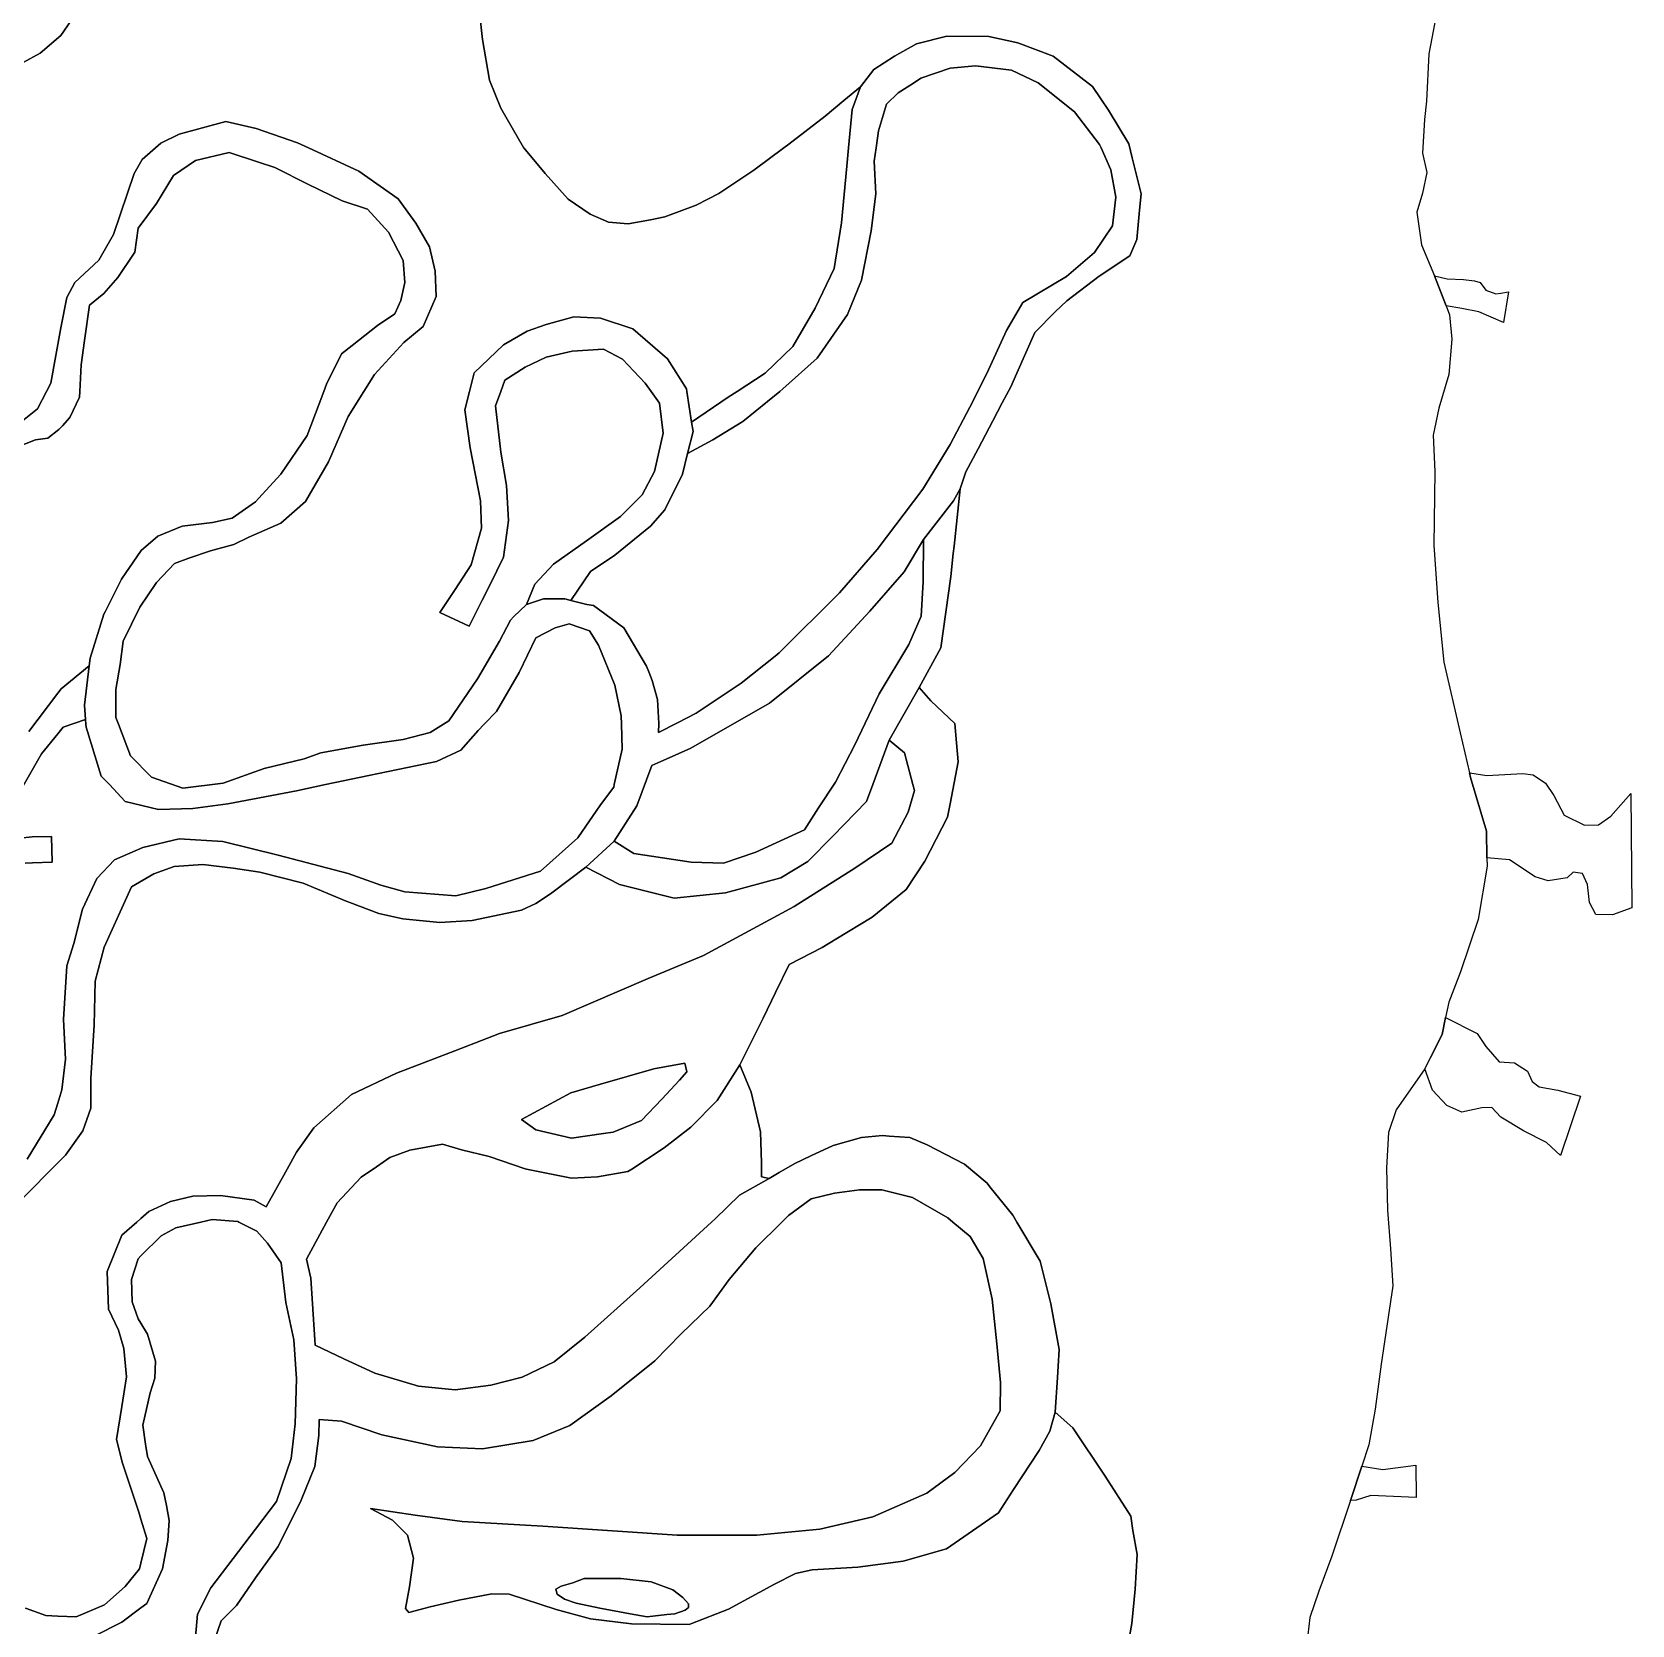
# Model space of a CAD drawing. Header units: inches. Extents: x 288635 to 1232953, y 676945 to 1655780.
# Drawn here: x 529630 to 549716, y 1168717 to 1188716 of the extents above; entities that cross this region are included whole.
import ezdxf

# ---------------------------------------------------------------- set-up
doc = ezdxf.new("R2010")
doc.units = ezdxf.units.IN
doc.header["$MEASUREMENT"] = 0

msp = doc.modelspace()

# ---------------------------------------------------------------- linework, layer by layer
at = {"color": 1}
for points in [[(535211.7598, 1189312.9293), (535283.9237, 1188623.3629), (535372.1241, 1188110.1972), (535516.4519, 1187757.3958), (535516.4519, 1187757.3958), (535797.9315, 1187266.7466), (535803.1368, 1187260.5403), (536073.0987, 1186938.6627), (536358.8493, 1186615.8703), (536637.8459, 1186428.4845), (536866.8503, 1186330.1198), (537115.5591, 1186308.9531), (537396.018, 1186356.5782), (537575.935, 1186393.6199), (537967.5192, 1186541.7869), (538115.6861, 1186615.8703), (538253.2697, 1186689.9538), (538692.4789, 1186980.9961), (539066.7075, 1187260.5403), (539131.6882, 1187309.0801), (539586.7724, 1187658.3308), (539819.6062, 1187854.1228), (540029.4461, 1188026.2836), (539924.5303, 1187744.2534), (539879.614, 1187260.5403), (539858.4901, 1187033.052), (539792.45, 1186321.8505), (539701.0098, 1185747.8094), (539462.2493, 1185249.9684), (539182.8488, 1184767.3674), (538832.3281, 1184432.0868), (538481.2793, 1184204.4838), (538370.0471, 1184132.3662), (537910.835, 1183815.5684), (537852.1308, 1184204.4838), (537847.1236, 1184237.6564), (537608.3631, 1184613.5772), (537171.4823, 1184989.4979), (536765.0814, 1185121.5782), (536429.8008, 1185141.8982), (536084.3601, 1185045.378), (535845.5996, 1184959.0179), (535550.959, 1184786.2975), (535180.1183, 1184435.7768), (535121.6596, 1184204.4838), (535063.278, 1183973.4959), (535129.3182, 1183495.9749), (535261.3984, 1182830.4936), (535271.5585, 1182485.0529), (535144.5582, 1182027.852), (534940.1797, 1181718.664), (534748.3174, 1181428.4108), (535119.1581, 1181255.6905), (535281.9864, 1181583.2625), (535380.0433, 1181780.5299), (535550.959, 1182124.3722), (535611.9191, 1182581.5731), (535586.5191, 1183023.534), (535515.3989, 1183440.0948), (535449.3588, 1184024.296), (535515.1416, 1184204.4838), (535566.199, 1184344.3366), (535820.1995, 1184506.897), (536084.3601, 1184633.8972), (536409.4807, 1184710.0974), (536805.7215, 1184735.4974), (537044.482, 1184608.4972), (537328.9626, 1184308.7766), (537401.9675, 1184204.4838), (537506.7629, 1184054.7761), (537552.483, 1183678.8553), (537445.8028, 1183196.2543), (537288.3225, 1182906.6938), (537019.0819, 1182632.3732), (536592.3611, 1182327.5726), (536175.8003, 1182032.932), (535942.1198, 1181784.0115), (535837.4504, 1181530.011), (535674.6048, 1181374.7417), (535636.9137, 1181330.3992), (535497.2134, 1181070.0486), (535224.1629, 1180593.7977), (534862.2122, 1180066.7466), (534797.4965, 1180026.5179), (534627.2617, 1179920.6963), (534290.711, 1179831.7962), (533789.06, 1179761.946), (533255.6589, 1179666.6958), (533046.1085, 1179590.4957), (532544.4575, 1179469.8454), (532030.1065, 1179285.6951), (531522.1055, 1179222.1949), (531128.4047, 1179361.8952), (530868.0542, 1179628.5958), (530716.2155, 1180026.5179), (530683.9038, 1180111.1967), (530683.9038, 1180460.4474), (530737.2964, 1180775.4637), (530772.804, 1181070.0486), (530982.3544, 1181495.4995), (531191.9048, 1181806.6501), (531420.5053, 1182041.6006), (531598.3056, 1182111.4507), (531871.3562, 1182200.3509), (532163.4568, 1182282.9011), (532353.9571, 1182371.8012), (532754.0079, 1182549.6016), (533065.1586, 1182822.6521), (533350.9091, 1183317.9531), (533598.5596, 1183889.4543), (533795.9275, 1184204.4838), (533928.7603, 1184416.5053), (534297.061, 1184816.5561), (534538.3615, 1185019.7565), (534703.4618, 1185394.4073), (534690.7618, 1185711.9079), (534620.9117, 1186016.7085), (534449.4613, 1186315.1591), (534227.2109, 1186619.9597), (533731.9099, 1186969.2104), (533102.4292, 1187260.5403), (532963.5584, 1187324.8111), (532442.8573, 1187502.6115), (532061.8566, 1187591.5117), (531477.6554, 1187432.7614), (531249.0549, 1187318.4611), (531182.084, 1187260.5403), (531014.1045, 1187115.2607), (530912.5043, 1186937.4604), (530652.1537, 1186175.4588), (530468.0034, 1185851.6082), (530169.5528, 1185572.2076), (530067.9526, 1185381.7073), (529991.7524, 1185000.7065), (529864.7522, 1184308.5551), (529811.6962, 1184204.4838), (529699.6518, 1183984.7045), (529490.1014, 1183819.6041)], [(543324.3744, 1168102.9503), (543435.4996, 1168737.9515), (543477.8331, 1169166.5774), (543504.2914, 1169600.4949), (543451.3747, 1169902.1205), (543424.9163, 1170082.0376), (543102.124, 1170584.7469), (542694.6648, 1171193.2898), (542472.4144, 1171389.0819), (542504.1644, 1171822.9994), (542512.7334, 1171966.5299), (542525.3312, 1172177.5418), (542419.4976, 1172749.0429), (542287.2057, 1173283.5023), (541994.6882, 1173774.0317), (541943.2467, 1173860.2951), (541654.5806, 1174219.9447), (541620.4543, 1174262.4626), (541334.7038, 1174500.5881), (540866.4844, 1174745.0029), (540650.7204, 1174835.4845), (540390.397, 1174854.626), (540305.2797, 1174860.8846), (540041.1191, 1174835.4845), (539685.5184, 1174738.9644), (539406.9969, 1174605.6296), (539207.9975, 1174510.3639), (539010.7978, 1174396.3578), (538882.8768, 1174322.4035), (538786.3566, 1174342.7236), (538786.3566, 1174440.8934), (538786.3566, 1174520.5239), (538776.1966, 1174906.6047), (538659.3564, 1175404.4457), (538517.1161, 1175749.8864), (538806.6374, 1176336.548), (538964.7232, 1176658.7996), (539136.8773, 1177009.7289), (539548.3582, 1177223.0893), (539719.1187, 1177326.3719), (540178.2794, 1177604.0901), (540605.0003, 1177949.5308), (540838.6807, 1178305.1315), (541123.1613, 1178858.8526), (541154.7597, 1179025.3164), (541255.3499, 1179555.2375), (541236.075, 1179791.3545), (541216.203, 1180034.7867), (540913.8751, 1180320.5367), (540765.0603, 1180486.9156), (541040.2275, 1180986.4499), (541162.9944, 1181879.685), (541195.3258, 1182170.668), (541205.3278, 1182260.6858), (541281.528, 1182980.3539), (541353.4948, 1183192.021), (541507.3433, 1183484.6801), (541690.5317, 1183833.1514), (541810.9758, 1184062.2669), (541916.5292, 1184263.0565), (541991.8226, 1184432.6782), (542217.9432, 1184942.0845), (542474.8308, 1185202.5902), (542619.9042, 1185339.2182), (543028.3401, 1185649.6295), (543411.7456, 1185907.2864), (543498.1057, 1186110.4868), (543534.7111, 1186479.6955), (543554.7905, 1186682.2195), (543442.6663, 1187136.6175), (543399.867, 1187310.0673), (543144.4947, 1187735.3281), (543046.0402, 1187878.0871), (542941.2943, 1188029.9687), (542448.5333, 1188410.9694), (542006.5724, 1188578.6098), (541640.8117, 1188659.8899), (541112.4906, 1188664.97), (540731.4899, 1188568.4498), (540457.1693, 1188410.9694), (540198.0888, 1188243.3291), (540029.4461, 1188026.2836), (539819.6062, 1187854.1228), (539586.7724, 1187658.3308), (539131.6882, 1187309.0801), (539066.7075, 1187260.5403), (538692.4789, 1186980.9961), (538253.2697, 1186689.9538), (538115.6861, 1186615.8703), (537967.5192, 1186541.7869), (537575.935, 1186393.6199), (537396.018, 1186356.5782), (537115.5591, 1186308.9531), (536866.8503, 1186330.1198), (536637.8459, 1186428.4845), (536358.8493, 1186615.8703), (536073.0987, 1186938.6627), (535803.1368, 1187260.5403), (535797.9315, 1187266.7466), (535516.4519, 1187757.3958), (535372.1241, 1188110.1972), (535283.9237, 1188623.3629), (535211.7598, 1189312.9293)], [(530214.0029, 1188994.8645), (529991.7524, 1188671.0138), (529731.4019, 1188448.7634), (529305.951, 1188213.8129)], [(529305.951, 1188213.8129), (529731.4019, 1188448.7634), (529991.7524, 1188671.0138), (530214.0029, 1188994.8645)], [(547257.1587, 1188922.8014), (547165.7186, 1188440.2004), (547135.2385, 1187845.8392), (547109.8385, 1187617.2388), (547084.4384, 1187195.5979), (547140.3185, 1186951.7574), (547084.4384, 1186692.6769), (547013.3183, 1186453.9164), (547074.2784, 1186042.4356), (547234.8389, 1185652.503), (547287.6388, 1185524.2746), (547381.9728, 1185276.2112), (547424.7991, 1185163.5938), (547454.5406, 1184857.4749), (547414.3586, 1184415.4724), (547292.7188, 1183995.1915), (547221.5987, 1183654.8308), (547241.9187, 1183197.6299), (547226.6787, 1182273.0681), (547277.4788, 1181551.7066), (547353.6789, 1180804.9451), (547556.8793, 1179915.9434), (547675.1159, 1179415.7118), (547688.9596, 1179357.1422), (547887.08, 1178681.5009), (547894.8088, 1178349.1602), (547897.24, 1178244.62), (547785.4798, 1177574.0587), (547561.9594, 1176918.7374), (547414.6391, 1176537.7366), (547376.0937, 1176345.0096), (547333.3589, 1176131.3358), (547186.704, 1175841.4365), (547114.9185, 1175699.5349), (546754.2377, 1175186.4539), (546657.7175, 1174901.9733), (546632.3175, 1174454.9324), (546647.5575, 1173926.6114), (546683.1176, 1173438.9304), (546713.5977, 1172976.6495), (546566.2774, 1171991.1275), (546490.0772, 1171427.2464), (546413.8771, 1170980.2055), (546324.9025, 1170713.2819), (546180.0368, 1170280.3806), (545946.5161, 1169583.2027), (545783.9558, 1169141.2418), (545672.1956, 1168811.0411), (545646.7955, 1168592.6007)], [(529490.1014, 1183819.6041), (529699.6518, 1183984.7045), (529811.6962, 1184204.4838), (529864.7522, 1184308.5551), (529991.7524, 1185000.7065), (530067.9526, 1185381.7073), (530169.5528, 1185572.2076), (530468.0034, 1185851.6082), (530652.1537, 1186175.4588), (530912.5043, 1186937.4604), (531014.1045, 1187115.2607), (531182.084, 1187260.5403), (531249.0549, 1187318.4611), (531477.6554, 1187432.7614), (532061.8566, 1187591.5117), (532442.8573, 1187502.6115), (532963.5584, 1187324.8111), (533102.4292, 1187260.5403), (533731.9099, 1186969.2104), (534227.2109, 1186619.9597), (534449.4613, 1186315.1591), (534620.9117, 1186016.7085), (534690.7618, 1185711.9079), (534703.4618, 1185394.4073), (534538.3615, 1185019.7565), (534297.061, 1184816.5561), (533928.7603, 1184416.5053), (533795.9275, 1184204.4838), (533598.5596, 1183889.4543), (533350.9091, 1183317.9531), (533065.1586, 1182822.6521), (532754.0079, 1182549.6016), (532353.9571, 1182371.8012), (532163.4568, 1182282.9011), (531871.3562, 1182200.3509), (531598.3056, 1182111.4507), (531420.5053, 1182041.6006), (531191.9048, 1181806.6501), (530982.3544, 1181495.4995), (530772.804, 1181070.0486), (530737.2964, 1180775.4637), (530683.9038, 1180460.4474), (530683.9038, 1180111.1967), (530716.2155, 1180026.5179), (530868.0542, 1179628.5958), (531128.4047, 1179361.8952), (531522.1055, 1179222.1949), (532030.1065, 1179285.6951), (532544.4575, 1179469.8454), (533046.1085, 1179590.4957), (533255.6589, 1179666.6958), (533789.06, 1179761.946), (534290.711, 1179831.7962), (534627.2617, 1179920.6963), (534797.4965, 1180026.5179), (534862.2122, 1180066.7466), (535224.1629, 1180593.7977), (535497.2134, 1181070.0486), (535636.9137, 1181330.3992), (535674.6048, 1181374.7417), (535837.4504, 1181530.011), (536049.1175, 1181598.8028), (536318.993, 1181598.8028), (536395.1145, 1181579.4805), (536596.4936, 1181528.3636), (536678.3158, 1181514.5495), (537059.3166, 1181235.149), (537345.0671, 1180752.548), (537372.4321, 1180683.6638), (537415.9875, 1180574.0244), (537481.9767, 1180336.2933), (537498.9101, 1180035.726), (537494.2532, 1179920.0076), (537734.5618, 1180042.9165), (537968.811, 1180162.7263), (538533.9621, 1180539.4937), (538957.3549, 1180881.2396), (539009.3664, 1180923.0345), (539766.2879, 1181674.876), (540238.7289, 1182218.4371), (540812.77, 1182975.3586), (541157.9991, 1183537.7933), (541401.8395, 1184005.1542), (541615.2, 1184426.7951), (541864.1205, 1184970.3562), (542067.3209, 1185320.8769), (542615.962, 1185645.9975), (542966.4827, 1185945.7181), (543195.0831, 1186280.9988), (543235.7232, 1186641.6795), (543174.7631, 1186987.1202), (543051.283, 1187260.5403), (543032.5228, 1187302.0808), (542717.5622, 1187713.5617), (542260.3613, 1188079.3224), (541925.0806, 1188236.8027), (541472.9597, 1188292.6828), (541157.9991, 1188262.2028), (540788.132, 1188135.4142), (540693.8259, 1188074.7888), (540503.6514, 1187952.5338), (540356.3311, 1187810.2935), (540254.7309, 1187475.0128), (540226.1346, 1187260.5403), (540203.9308, 1187094.0121), (540224.2509, 1186682.5313), (540163.2907, 1186220.2503), (540041.3705, 1185600.4891), (539868.6501, 1185168.6882), (539487.6494, 1184620.0471), (539055.8485, 1184233.9664), (539019.3638, 1184204.4838), (538552.9275, 1183827.5656), (538177.0068, 1183593.8851), (537860.6096, 1183425.391), (537928.4038, 1183699.1754), (537910.835, 1183815.5684), (538370.0471, 1184132.3662), (538481.2793, 1184204.4838), (538832.3281, 1184432.0868), (539182.8488, 1184767.3674), (539462.2493, 1185249.9684), (539701.0098, 1185747.8094), (539792.45, 1186321.8505), (539858.4901, 1187033.052), (539879.614, 1187260.5403), (539924.5303, 1187744.2534), (540029.4461, 1188026.2836), (540198.0888, 1188243.3291), (540457.1693, 1188410.9694), (540731.4899, 1188568.4498), (541112.4906, 1188664.97), (541640.8117, 1188659.8899), (542006.5724, 1188578.6098), (542448.5333, 1188410.9694), (542941.2943, 1188029.9687), (543046.0402, 1187878.0871), (543144.4947, 1187735.3281), (543399.867, 1187310.0673), (543442.6663, 1187136.6175), (543554.7905, 1186682.2195), (543534.7111, 1186479.6955), (543498.1057, 1186110.4868), (543411.7456, 1185907.2864), (543028.3401, 1185649.6295), (542619.9042, 1185339.2182), (542474.8308, 1185202.5902), (542217.9432, 1184942.0845), (541991.8226, 1184432.6782), (541916.5292, 1184263.0565), (541810.9758, 1184062.2669), (541690.5317, 1183833.1514), (541507.3433, 1183484.6801), (541353.4948, 1183192.021), (541281.528, 1182980.3539), (541198.8508, 1182828.0383), (540822.9301, 1182345.4373), (540579.0896, 1181939.0365), (540147.2887, 1181446.2755), (539629.1277, 1180882.3944), (538887.4462, 1180288.0332), (537901.9242, 1179724.1521), (537816.4734, 1179686.3336), (537525.8252, 1179557.6995), (537411.7092, 1179507.1944), (537224.4169, 1178999.9445), (536938.6663, 1178555.4436), (536583.0656, 1178231.593), (536157.6147, 1177907.7423), (535975.3978, 1177788.1624), (535954.4143, 1177774.392), (535776.614, 1177691.8419), (535156.8527, 1177562.3016), (534750.4519, 1177536.9016), (534283.091, 1177582.6217), (533983.3704, 1177648.6618), (533618.8688, 1177788.1624), (533571.8896, 1177806.1421), (533033.4085, 1178029.6626), (532489.8474, 1178166.8228), (532154.5667, 1178217.6229), (531773.566, 1178263.343), (531412.8853, 1178237.943), (531158.8848, 1178146.5028), (530879.4842, 1177983.9425), (530534.0435, 1177227.0209), (530422.2833, 1176800.3001), (530412.1233, 1176246.579), (530366.4032, 1175581.0977), (530366.4032, 1175205.1769), (530269.883, 1174920.6963), (530051.4425, 1174615.8957), (529954.6829, 1174518.2402), (529502.8014, 1174062.1746)], [(529568.8416, 1174565.0956), (529909.2023, 1175123.8967), (529954.6829, 1175269.9135), (530005.7224, 1175433.7774), (530051.4425, 1175819.8581), (530026.0425, 1176317.6991), (530066.6826, 1176993.3405), (530153.0427, 1177272.741), (530264.803, 1177704.5419), (530442.6033, 1178090.6227), (530666.1238, 1178324.3031), (531021.7245, 1178476.7034), (531478.9254, 1178588.4637), (532027.5665, 1178552.9036), (532718.4479, 1178380.1833), (533597.2896, 1178151.5828), (534008.7705, 1178004.2625), (534308.491, 1177922.9823), (534948.5723, 1177872.1822), (535325.7631, 1177964.8924), (536011.5645, 1178180.7929), (536481.4654, 1178599.8937), (536767.216, 1179012.6445), (536932.3163, 1179234.895), (536939.5714, 1179266.903), (537040.2665, 1179711.1459), (537030.7098, 1180026.5179), (537027.5665, 1180130.2468), (536945.0163, 1180517.5975), (536741.8159, 1181019.2485), (536627.5157, 1181197.0489), (536373.5152, 1181285.9491), (536195.7148, 1181235.149), (535954.4143, 1181108.1487), (535744.8639, 1180676.3478), (535459.1134, 1180187.3969), (535306.7017, 1180026.5179), (535230.5129, 1179946.0964), (535014.6125, 1179698.4459), (534709.8119, 1179558.7456), (533858.9102, 1179380.9453), (533315.3086, 1179266.903), (532950.8583, 1179190.4449), (532087.2566, 1179025.3445), (531649.1057, 1178968.1944), (531217.3049, 1178955.4944), (530798.204, 1179057.0946), (530600.9841, 1179266.903), (530499.7534, 1179374.5952), (530309.2531, 1179990.5465), (530306.7435, 1180026.5179), (530302.532, 1180086.8825), (530290.203, 1180263.597), (530348.935, 1180760.1487), (530360.0532, 1180854.1482), (530531.5035, 1181406.5993), (530551.9703, 1181446.9482), (530753.7539, 1181844.7502), (531001.4044, 1182206.7009), (531210.9549, 1182384.5013), (531515.7555, 1182511.5015), (531896.7562, 1182555.9516), (532144.4067, 1182613.1017), (532436.5073, 1182816.3021), (532473.9785, 1182857.5204), (532754.0079, 1183165.5528), (533084.2086, 1183648.1538), (533130.7183, 1183772.9955), (533291.4688, 1184204.4838), (533325.5091, 1184295.8551), (533516.0095, 1184676.8558), (533649.3597, 1184778.4561), (533966.8604, 1185032.4566), (534182.7608, 1185178.5069), (534258.961, 1185343.6072), (534309.7611, 1185572.2076), (534290.711, 1185845.2582), (534106.5606, 1186200.8589), (533839.8601, 1186492.9595), (533522.3595, 1186594.5597), (533090.5586, 1186804.1101), (532677.8078, 1187013.6605), (532473.9785, 1187081.6036), (532106.3066, 1187204.1609), (531680.8558, 1187102.5607), (531407.8052, 1186912.0603), (531191.9048, 1186562.8096), (530963.3044, 1186251.659), (530918.8543, 1185953.2084), (530709.3039, 1185635.7078), (530531.5035, 1185432.5074), (530353.7031, 1185286.4571), (530290.203, 1184841.9562), (530245.7529, 1184537.1556), (530230.1589, 1184204.4838), (530226.7029, 1184130.7548), (530106.0526, 1183876.7542), (530010.9405, 1183772.9955), (529966.3524, 1183724.3539), (529826.6521, 1183616.4037), (529674.2518, 1183597.3537), (529439.3013, 1183502.1035)], [(529439.3013, 1183502.1035), (529674.2518, 1183597.3537), (529826.6521, 1183616.4037), (529966.3524, 1183724.3539), (530010.9405, 1183772.9955), (530106.0526, 1183876.7542), (530226.7029, 1184130.7548), (530230.1589, 1184204.4838), (530245.7529, 1184537.1556), (530290.203, 1184841.9562), (530353.7031, 1185286.4571), (530531.5035, 1185432.5074), (530709.3039, 1185635.7078), (530918.8543, 1185953.2084), (530963.3044, 1186251.659), (531191.9048, 1186562.8096), (531407.8052, 1186912.0603), (531680.8558, 1187102.5607), (532106.3066, 1187204.1609), (532473.9785, 1187081.6036), (532677.8078, 1187013.6605), (533090.5586, 1186804.1101), (533522.3595, 1186594.5597), (533839.8601, 1186492.9595), (534106.5606, 1186200.8589), (534290.711, 1185845.2582), (534309.7611, 1185572.2076), (534258.961, 1185343.6072), (534182.7608, 1185178.5069), (533966.8604, 1185032.4566), (533649.3597, 1184778.4561), (533516.0095, 1184676.8558), (533325.5091, 1184295.8551), (533291.4688, 1184204.4838), (533130.7183, 1183772.9955), (533084.2086, 1183648.1538), (532754.0079, 1183165.5528), (532473.9785, 1182857.5204), (532436.5073, 1182816.3021), (532144.4067, 1182613.1017), (531896.7562, 1182555.9516), (531515.7555, 1182511.5015), (531210.9549, 1182384.5013), (531001.4044, 1182206.7009), (530753.7539, 1181844.7502), (530551.9703, 1181446.9482), (530531.5035, 1181406.5993), (530360.0532, 1180854.1482), (530348.935, 1180760.1487), (529996.2647, 1180471.4433), (529954.6829, 1180416.3474), (529589.8639, 1179932.9622)], [(529513.6637, 1179242.0808), (529747.3442, 1179653.5616), (529954.6829, 1179906.9755), (530021.6648, 1179988.8423), (530302.532, 1180086.8825), (530306.7435, 1180026.5179), (530309.2531, 1179990.5465), (530499.7534, 1179374.5952), (530600.9841, 1179266.903), (530798.204, 1179057.0946), (531217.3049, 1178955.4944), (531649.1057, 1178968.1944), (532087.2566, 1179025.3445), (532950.8583, 1179190.4449), (533315.3086, 1179266.903), (533858.9102, 1179380.9453), (534709.8119, 1179558.7456), (535014.6125, 1179698.4459), (535230.5129, 1179946.0964), (535306.7017, 1180026.5179), (535459.1134, 1180187.3969), (535744.8639, 1180676.3478), (535954.4143, 1181108.1487), (536195.7148, 1181235.149), (536373.5152, 1181285.9491), (536627.5157, 1181197.0489), (536741.8159, 1181019.2485), (536945.0163, 1180517.5975), (537027.5665, 1180130.2468), (537030.7098, 1180026.5179), (537040.2665, 1179711.1459), (536939.5714, 1179266.903), (536932.3163, 1179234.895), (536767.216, 1179012.6445), (536481.4654, 1178599.8937), (536011.5645, 1178180.7929), (535325.7631, 1177964.8924), (534948.5723, 1177872.1822), (534308.491, 1177922.9823), (534008.7705, 1178004.2625), (533597.2896, 1178151.5828), (532718.4479, 1178380.1833), (532027.5665, 1178552.9036), (531478.9254, 1178588.4637), (531021.7245, 1178476.7034), (530666.1238, 1178324.3031), (530442.6033, 1178090.6227), (530264.803, 1177704.5419), (530153.0427, 1177272.741), (530066.6826, 1176993.3405), (530026.0425, 1176317.6991), (530051.4425, 1175819.8581), (530005.7224, 1175433.7774), (529954.6829, 1175269.9135), (529909.2023, 1175123.8967), (529568.8416, 1174565.0956)], [(529589.8639, 1179932.9622), (529954.6829, 1180416.3474), (529996.2647, 1180471.4433), (530348.935, 1180760.1487), (530290.203, 1180263.597), (530302.532, 1180086.8825), (530021.6648, 1179988.8423), (529954.6829, 1179906.9755), (529747.3442, 1179653.5616), (529513.6637, 1179242.0808)], [(529547.8865, 1168929.671), (529801.887, 1168836.5375), (529954.6829, 1168829.7466), (530182.8878, 1168819.6041), (530538.4885, 1168972.0044), (530800.9557, 1169200.6049), (530978.7561, 1169420.7387), (530996.6299, 1169493.8588), (531071.8896, 1169801.7394), (530996.6299, 1170046.3335), (530970.2894, 1170131.9401), (530767.089, 1170750.008), (530690.8888, 1171046.3419), (530758.6223, 1171461.2094), (530817.8891, 1171833.7435), (530784.0223, 1172189.3442), (530716.2889, 1172417.9447), (530589.2886, 1172680.4119), (530572.3552, 1173154.5461), (530758.6223, 1173611.7471), (530944.7128, 1173774.5763), (530996.6299, 1173820.0038), (531097.2896, 1173908.081), (531368.2235, 1174035.0812), (531647.6241, 1174102.8147), (531994.7581, 1174111.2814), (532418.0923, 1174052.0146), (532567.8589, 1173965.7853), (532831.8079, 1174440.8934), (532949.425, 1174652.6042), (533167.8654, 1174957.4048), (533640.3063, 1175379.0456), (534204.1875, 1175643.2062), (534492.0005, 1175753.8167), (534936.3627, 1175924.5912), (535198.7924, 1176025.4465), (535499.5901, 1176141.0472), (536286.9916, 1176369.6476), (537363.9538, 1176831.9285), (538059.9152, 1177121.4891), (539197.8375, 1177736.1704), (539959.839, 1178218.7713), (540422.1199, 1178533.7319), (540630.4003, 1178919.8127), (540706.6005, 1179194.1333), (540687.8212, 1179266.903), (540584.6802, 1179666.5742), (540390.7932, 1179826.1712), (540765.0603, 1180486.9156), (540913.8751, 1180320.5367), (541216.203, 1180034.7867), (541236.075, 1179791.3545), (541255.3499, 1179555.2375), (541154.7597, 1179025.3164), (541123.1613, 1178858.8526), (540838.6807, 1178305.1315), (540605.0003, 1177949.5308), (540178.2794, 1177604.0901), (539719.1187, 1177326.3719), (539548.3582, 1177223.0893), (539136.8773, 1177009.7289), (538964.7232, 1176658.7996), (538806.6374, 1176336.548), (538517.1161, 1175749.8864), (538232.6355, 1175302.8455), (537902.4349, 1174967.5648), (537567.1542, 1174708.4843), (537158.9647, 1174440.8934), (537109.9533, 1174408.7637), (536728.9525, 1174342.7236), (536403.8319, 1174327.4835), (535836.7827, 1174440.8934), (535819.6307, 1174444.3238), (535369.0095, 1174599.643), (535022.0691, 1174683.0842), (534783.3086, 1174754.2044), (534371.8278, 1174678.0042), (534122.9073, 1174586.5641), (533911.8334, 1174440.8934), (533805.5884, 1174367.5694), (533762.2266, 1174337.6436), (533462.506, 1174017.6029), (533328.9044, 1173774.5763), (533073.7709, 1173310.4782), (533129.2937, 1173069.8793), (533180.0938, 1172299.4111), (533185.1557, 1172228.5451), (533546.3291, 1172059.0268), (533933.3054, 1171877.3978), (534481.9465, 1171714.8375), (534944.2274, 1171669.1174), (535391.2683, 1171730.0775), (535782.4291, 1171826.5977), (536183.7499, 1172019.6381), (536569.8306, 1172329.5187), (537260.712, 1172949.28), (538158.4028, 1173774.5763), (538205.5939, 1173817.9617), (538510.3945, 1174112.6023), (538882.8768, 1174322.4035), (539010.7978, 1174396.3578), (539207.9975, 1174510.3639), (539406.9969, 1174605.6296), (539685.5184, 1174738.9644), (540041.1191, 1174835.4845), (540305.2797, 1174860.8846), (540390.397, 1174854.626), (540650.7204, 1174835.4845), (540866.4844, 1174745.0029), (541334.7038, 1174500.5881), (541620.4543, 1174262.4626), (541654.5806, 1174219.9447), (541943.2467, 1173860.2951), (541994.6882, 1173774.0317), (542287.2057, 1173283.5023), (542419.4976, 1172749.0429), (542525.3312, 1172177.5418), (542512.7334, 1171966.5299), (542504.1644, 1171822.9994), (542472.4144, 1171389.0819), (542406.7623, 1171150.9564), (542274.682, 1170907.1159), (541949.5614, 1170419.4349), (541761.601, 1170124.7943), (541111.3597, 1169672.6734), (540567.7986, 1169520.2731), (539998.8375, 1169444.073), (539424.7963, 1169408.5129), (539216.5159, 1169362.7928), (538952.3554, 1169230.7125), (538373.2342, 1168915.7519), (537900.717, 1168730.642), (537880.4733, 1168722.7115), (537154.0318, 1168732.8715), (536640.9508, 1168793.8317), (536209.1499, 1168910.6719), (535619.8687, 1169103.7123), (535401.4283, 1169108.7923), (534989.9475, 1169027.5121), (534629.2667, 1168946.232), (534360.0262, 1168875.1118), (534319.3861, 1168925.9119), (534370.1862, 1169195.1525), (534420.9863, 1169555.8332), (534344.7862, 1169845.3938), (534156.8258, 1170033.3541), (533877.4252, 1170180.6744), (534441.3064, 1170094.3143), (535030.5876, 1170018.1141), (536041.5096, 1169957.154), (537728.0729, 1169845.3938), (537900.717, 1169845.3938), (538728.8349, 1169845.3938), (539521.3165, 1169921.5939), (540186.7979, 1170073.9942), (540862.4392, 1170373.7148), (541212.9599, 1170632.7953), (541538.0806, 1170968.076), (541781.9211, 1171404.9569), (541787.0011, 1171760.5576), (541741.281, 1172248.2386), (541685.4009, 1172807.0397), (541568.5606, 1173320.1207), (541406.0003, 1173594.4413), (541190.6214, 1173774.5763), (541126.5997, 1173828.1217), (540684.6389, 1174082.1222), (540298.5581, 1174178.6424), (540019.1575, 1174178.6424), (539704.1969, 1174138.0023), (539409.5563, 1174066.8822), (539125.0757, 1173858.6018), (539041.0502, 1173774.5763), (538718.6749, 1173452.201), (538383.3943, 1173055.9602), (538139.5538, 1172720.6795), (537900.717, 1172491.7943), (537773.793, 1172370.1588), (537448.6724, 1172034.8781), (536900.0313, 1171592.9173), (536381.8703, 1171222.0765), (535919.5893, 1171034.1161), (535284.5881, 1170927.4359), (534720.7069, 1170952.836), (534019.6655, 1171105.2363), (533516.7445, 1171277.9566), (533235.4792, 1171298.8963), (533230.8939, 1171097.142), (533180.0938, 1170707.6746), (533010.7601, 1170284.3404), (532858.3598, 1169979.5398), (532714.4262, 1169700.1392), (532435.0256, 1169310.6718), (532197.9585, 1168963.5378), (532003.2248, 1168768.804), (531927.0246, 1168540.2036)], [(529502.8014, 1174062.1746), (529954.6829, 1174518.2402), (530051.4425, 1174615.8957), (530269.883, 1174920.6963), (530366.4032, 1175205.1769), (530366.4032, 1175581.0977), (530412.1233, 1176246.579), (530422.2833, 1176800.3001), (530534.0435, 1177227.0209), (530879.4842, 1177983.9425), (531158.8848, 1178146.5028), (531412.8853, 1178237.943), (531773.566, 1178263.343), (532154.5667, 1178217.6229), (532489.8474, 1178166.8228), (533033.4085, 1178029.6626), (533571.8896, 1177806.1421), (533618.8688, 1177788.1624), (533983.3704, 1177648.6618), (534283.091, 1177582.6217), (534750.4519, 1177536.9016), (535156.8527, 1177562.3016), (535776.614, 1177691.8419), (535954.4143, 1177774.392), (535975.3978, 1177788.1624), (536157.6147, 1177907.7423), (536583.0656, 1178231.593), (537006.0247, 1178012.3959), (537691.8261, 1177843.0622), (538335.2941, 1177910.7957), (539029.5621, 1178097.0627), (539368.2295, 1178300.2631), (539681.4968, 1178621.9971), (540104.8309, 1179053.798), (540183.7306, 1179266.903), (540390.7932, 1179826.1712), (540584.6802, 1179666.5742), (540687.8212, 1179266.903), (540706.6005, 1179194.1333), (540630.4003, 1178919.8127), (540422.1199, 1178533.7319), (539959.839, 1178218.7713), (539959.839, 1178218.7713), (539197.8375, 1177736.1704), (538059.9152, 1177121.4891), (537363.9538, 1176831.9285), (536286.9916, 1176369.6476), (535499.5901, 1176141.0472), (535198.7924, 1176025.4465), (534936.3627, 1175924.5912), (534492.0005, 1175753.8167), (534204.1875, 1175643.2062), (533640.3063, 1175379.0456), (533167.8654, 1174957.4048), (532949.425, 1174652.6042), (532831.8079, 1174440.8934), (532567.8589, 1173965.7853), (532418.0923, 1174052.0146), (531994.7581, 1174111.2814), (531647.6241, 1174102.8147), (531368.2235, 1174035.0812), (531097.2896, 1173908.081), (530996.6299, 1173820.0038), (530944.7128, 1173774.5763), (530758.6223, 1173611.7471), (530572.3552, 1173154.5461), (530589.2886, 1172680.4119), (530716.2889, 1172417.9447), (530784.0223, 1172189.3442), (530817.8891, 1171833.7435), (530758.6223, 1171461.2094), (530690.8888, 1171046.3419), (530767.089, 1170750.008), (530970.2894, 1170131.9401), (530996.6299, 1170046.3335), (531071.8896, 1169801.7394), (530996.6299, 1169493.8588), (530978.7561, 1169420.7387), (530800.9557, 1169200.6049), (530538.4885, 1168972.0044), (530182.8878, 1168819.6041), (529954.6829, 1168829.7466), (529801.887, 1168836.5375), (529547.8865, 1168929.671)], [(529477.1577, 1178595.4308), (529630.504, 1178612.1595), (529874.3445, 1178617.2395), (529884.5045, 1178292.1189), (529634.8965, 1178284.6679), (529544.1438, 1178281.9589)], [(529544.1438, 1178281.9589), (529634.8965, 1178284.6679), (529884.5045, 1178292.1189), (529874.3445, 1178617.2395), (529630.504, 1178612.1595), (529477.1577, 1178595.4308)], [(531927.0246, 1168540.2036), (532003.2248, 1168768.804), (532197.9585, 1168963.5378), (532435.0256, 1169310.6718), (532714.4262, 1169700.1392), (532858.3598, 1169979.5398), (533010.7601, 1170284.3404), (533180.0938, 1170707.6746), (533230.8939, 1171097.142), (533235.4792, 1171298.8963), (533516.7445, 1171277.9566), (534019.6655, 1171105.2363), (534720.7069, 1170952.836), (535284.5881, 1170927.4359), (535919.5893, 1171034.1161), (536381.8703, 1171222.0765), (536900.0313, 1171592.9173), (537448.6724, 1172034.8781), (537773.793, 1172370.1588), (537900.717, 1172491.7943), (538139.5538, 1172720.6795), (538383.3943, 1173055.9602), (538718.6749, 1173452.201), (539041.0502, 1173774.5763), (539125.0757, 1173858.6018), (539409.5563, 1174066.8822), (539704.1969, 1174138.0023), (540019.1575, 1174178.6424), (540298.5581, 1174178.6424), (540684.6389, 1174082.1222), (541126.5997, 1173828.1217), (541190.6214, 1173774.5763), (541406.0003, 1173594.4413), (541568.5606, 1173320.1207), (541685.4009, 1172807.0397), (541741.281, 1172248.2386), (541787.0011, 1171760.5576), (541781.9211, 1171404.9569), (541538.0806, 1170968.076), (541538.0806, 1170968.076), (541212.9599, 1170632.7953), (540862.4392, 1170373.7148), (540186.7979, 1170073.9942), (539521.3165, 1169921.5939), (538728.8349, 1169845.3938), (537900.717, 1169845.3938), (537728.0729, 1169845.3938), (536041.5096, 1169957.154), (535030.5876, 1170018.1141), (534441.3064, 1170094.3143), (533877.4252, 1170180.6744), (534156.8258, 1170033.3541), (534344.7862, 1169845.3938), (534420.9863, 1169555.8332), (534370.1862, 1169195.1525), (534319.3861, 1168925.9119), (534360.0262, 1168875.1118), (534629.2667, 1168946.232), (534989.9475, 1169027.5121), (535401.4283, 1169108.7923), (535619.8687, 1169103.7123), (536209.1499, 1168910.6719), (536640.9508, 1168793.8317), (537154.0318, 1168732.8715), (537880.4733, 1168722.7115), (537900.717, 1168730.642), (538373.2342, 1168915.7519), (538952.3554, 1169230.7125), (539216.5159, 1169362.7928), (539424.7963, 1169408.5129), (539998.8375, 1169444.073), (540567.7986, 1169520.2731), (541111.3597, 1169672.6734), (541761.601, 1170124.7943), (541949.5614, 1170419.4349), (542274.682, 1170907.1159), (542406.7623, 1171150.9564), (542472.4144, 1171389.0819), (542694.6648, 1171193.2898), (543102.124, 1170584.7469), (543424.9163, 1170082.0376), (543451.3747, 1169902.1205), (543504.2914, 1169600.4949), (543477.8331, 1169166.5774), (543435.4996, 1168737.9515), (543324.3744, 1168102.9503)], [(531656.0907, 1168277.7364), (531706.8908, 1168853.4709), (531876.2245, 1169183.6715), (532435.0256, 1169920.273), (532697.4928, 1170267.407), (532883.7599, 1170809.2748), (532934.56, 1171241.0756), (532951.4933, 1171808.3434), (532917.6266, 1172299.4111), (532816.0264, 1172765.0787), (532756.7596, 1173264.613), (532587.4259, 1173510.1468), (532451.959, 1173662.5472), (532227.9007, 1173774.5763), (532214.8919, 1173781.0807), (531893.1579, 1173806.4808), (531749.5877, 1173774.5763), (531435.957, 1173704.8806), (531249.6899, 1173603.2804), (530996.6299, 1173350.2203), (530961.8227, 1173315.4131), (530877.1559, 1173052.9459), (530885.6225, 1172773.5454), (530961.8227, 1172561.8783), (530996.6299, 1172504.6951), (531080.3563, 1172367.1446), (531181.9565, 1172028.4772), (531173.4898, 1171816.8101), (531114.223, 1171630.5431), (531021.0895, 1171224.1423), (531054.9562, 1170987.0751), (531080.3563, 1170834.6748), (531283.5567, 1170377.4739), (531317.4234, 1170216.6069), (531351.2901, 1170030.3399), (531334.3568, 1169776.3394), (531266.6233, 1169420.7387), (531071.8896, 1168988.9378), (530996.6299, 1168931.9845), (530758.6223, 1168751.8707), (530419.9549, 1168582.537)], [(530419.9549, 1168582.537), (530758.6223, 1168751.8707), (530996.6299, 1168931.9845), (531071.8896, 1168988.9378), (531266.6233, 1169420.7387), (531334.3568, 1169776.3394), (531351.2901, 1170030.3399), (531317.4234, 1170216.6069), (531283.5567, 1170377.4739), (531080.3563, 1170834.6748), (531054.9562, 1170987.0751), (531021.0895, 1171224.1423), (531114.223, 1171630.5431), (531173.4898, 1171816.8101), (531181.9565, 1172028.4772), (531080.3563, 1172367.1446), (530996.6299, 1172504.6951), (530961.8227, 1172561.8783), (530885.6225, 1172773.5454), (530877.1559, 1173052.9459), (530961.8227, 1173315.4131), (530996.6299, 1173350.2203), (531249.6899, 1173603.2804), (531435.957, 1173704.8806), (531749.5877, 1173774.5763), (531893.1579, 1173806.4808), (532214.8919, 1173781.0807), (532227.9007, 1173774.5763), (532451.959, 1173662.5472), (532587.4259, 1173510.1468), (532756.7596, 1173264.613), (532816.0264, 1172765.0787), (532917.6266, 1172299.4111), (532951.4933, 1171808.3434), (532934.56, 1171241.0756), (532883.7599, 1170809.2748), (532697.4928, 1170267.407), (532435.0256, 1169920.273), (531876.2245, 1169183.6715), (531706.8908, 1168853.4709), (531706.8908, 1168853.4709), (531656.0907, 1168277.7364)]]:
    msp.add_lwpolyline(points, dxfattribs=at)
for points in [[(537734.5618, 1180042.9165), (537494.2532, 1179920.0076), (537498.9101, 1180035.726), (537481.9767, 1180336.2933), (537415.9875, 1180574.0244), (537372.4321, 1180683.6638), (537345.0671, 1180752.548), (537059.3166, 1181235.149), (536678.3158, 1181514.5495), (536596.4936, 1181528.3636), (536395.1145, 1181579.4805), (536643.1612, 1181941.4918), (536947.9618, 1182149.7723), (537395.0027, 1182510.453), (537572.8031, 1182718.7334), (537796.3235, 1183165.7743), (537860.6096, 1183425.391), (538177.0068, 1183593.8851), (538552.9275, 1183827.5656), (539019.3638, 1184204.4838), (539055.8485, 1184233.9664), (539487.6494, 1184620.0471), (539868.6501, 1185168.6882), (540041.3705, 1185600.4891), (540163.2907, 1186220.2503), (540224.2509, 1186682.5313), (540203.9308, 1187094.0121), (540226.1346, 1187260.5403), (540254.7309, 1187475.0128), (540356.3311, 1187810.2935), (540503.6514, 1187952.5338), (540693.8259, 1188074.7888), (540788.132, 1188135.4142), (541157.9991, 1188262.2028), (541472.9597, 1188292.6828), (541925.0806, 1188236.8027), (542260.3613, 1188079.3224), (542717.5622, 1187713.5617), (543032.5228, 1187302.0808), (543051.283, 1187260.5403), (543174.7631, 1186987.1202), (543235.7232, 1186641.6795), (543195.0831, 1186280.9988), (542966.4827, 1185945.7181), (542615.962, 1185645.9975), (542067.3209, 1185320.8769), (541864.1205, 1184970.3562), (541615.2, 1184426.7951), (541401.8395, 1184005.1542), (541157.9991, 1183537.7933), (540812.77, 1182975.3586), (540238.7289, 1182218.4371), (539766.2879, 1181674.876), (539009.3664, 1180923.0345), (538957.3549, 1180881.2396), (538533.9621, 1180539.4937), (537968.811, 1180162.7263), (537734.5618, 1180042.9165)], [(547879.0367, 1185475.2525), (548006.0369, 1185428.6857), (548069.9333, 1185438.9091), (548164.7872, 1185454.0858), (548101.2871, 1185066.735), (547792.2532, 1185202.2019), (547580.5861, 1185242.4187), (547381.9728, 1185276.2112), (547287.6388, 1185524.2746), (547234.8389, 1185652.503), (547394.0388, 1185618.5357), (547601.7528, 1185608.6027), (547739.3364, 1185593.786), (547809.2895, 1185570.8164), (547879.0367, 1185475.2525)], [(537171.4823, 1184989.4979), (537608.3631, 1184613.5772), (537847.1236, 1184237.6564), (537852.1308, 1184204.4838), (537910.835, 1183815.5684), (537928.4038, 1183699.1754), (537860.6096, 1183425.391), (537796.3235, 1183165.7743), (537572.8031, 1182718.7334), (537395.0027, 1182510.453), (536947.9618, 1182149.7723), (536643.1612, 1181941.4918), (536395.1145, 1181579.4805), (536318.993, 1181598.8028), (536049.1175, 1181598.8028), (535837.4504, 1181530.011), (535942.1198, 1181784.0115), (536175.8003, 1182032.932), (536592.3611, 1182327.5726), (537019.0819, 1182632.3732), (537288.3225, 1182906.6938), (537445.8028, 1183196.2543), (537552.483, 1183678.8553), (537506.7629, 1184054.7761), (537401.9675, 1184204.4838), (537328.9626, 1184308.7766), (537044.482, 1184608.4972), (536805.7215, 1184735.4974), (536409.4807, 1184710.0974), (536084.3601, 1184633.8972), (535820.1995, 1184506.897), (535566.199, 1184344.3366), (535515.1416, 1184204.4838), (535449.3588, 1184024.296), (535515.3989, 1183440.0948), (535586.5191, 1183023.534), (535611.9191, 1182581.5731), (535550.959, 1182124.3722), (535380.0433, 1181780.5299), (535281.9864, 1181583.2625), (535119.1581, 1181255.6905), (534748.3174, 1181428.4108), (534940.1797, 1181718.664), (535144.5582, 1182027.852), (535271.5585, 1182485.0529), (535261.3984, 1182830.4936), (535129.3182, 1183495.9749), (535063.278, 1183973.4959), (535121.6596, 1184204.4838), (535180.1183, 1184435.7768), (535550.959, 1184786.2975), (535845.5996, 1184959.0179), (536084.3601, 1185045.378), (536429.8008, 1185141.8982), (536765.0814, 1185121.5782), (537171.4823, 1184989.4979)], [(539368.2295, 1178300.2631), (539029.5621, 1178097.0627), (538335.2941, 1177910.7957), (537691.8261, 1177843.0622), (537006.0247, 1178012.3959), (536583.0656, 1178231.593), (536938.6663, 1178555.4436), (537183.8251, 1178401.8633), (537903.4932, 1178291.7965), (538309.894, 1178283.3298), (538716.2948, 1178418.7967), (539325.896, 1178698.1973), (539503.6964, 1178977.5978), (539715.3635, 1179299.3318), (539960.8973, 1179764.9994), (540265.6979, 1180408.4674), (540638.232, 1181026.5353), (540790.6323, 1181382.136), (540816.0324, 1181813.9368), (540822.9301, 1182345.4373), (541198.8508, 1182828.0383), (541281.528, 1182980.3539), (541205.3278, 1182260.6858), (541195.3258, 1182170.668), (541162.9944, 1181879.685), (541040.2275, 1180986.4499), (540765.0603, 1180486.9156), (540390.7932, 1179826.1712), (540183.7306, 1179266.903), (540104.8309, 1179053.798), (539681.4968, 1178621.9971), (539368.2295, 1178300.2631)], [(538716.2948, 1178418.7967), (538309.894, 1178283.3298), (537903.4932, 1178291.7965), (537183.8251, 1178401.8633), (536938.6663, 1178555.4436), (537224.4169, 1178999.9445), (537411.7092, 1179507.1944), (537525.8252, 1179557.6995), (537816.4734, 1179686.3336), (537901.9242, 1179724.1521), (538887.4462, 1180288.0332), (539629.1277, 1180882.3944), (540147.2887, 1181446.2755), (540579.0896, 1181939.0365), (540822.9301, 1182345.4373), (540816.0324, 1181813.9368), (540790.6323, 1181382.136), (540638.232, 1181026.5353), (540265.6979, 1180408.4674), (539960.8973, 1179764.9994), (539715.3635, 1179299.3318), (539503.6964, 1178977.5978), (539325.896, 1178698.1973), (538716.2948, 1178418.7967)], [(547677.9543, 1179416.7135), (547892.0061, 1179381.4003), (548343.5748, 1179407.1955), (548476.2073, 1179391.5604), (548628.6076, 1179284.8801), (548735.2878, 1179132.4798), (548865.3261, 1178884.5419), (549121.3686, 1178756.5591), (549294.0889, 1178761.6391), (549451.5693, 1178873.3993), (549700.4898, 1179157.8799), (549715.7298, 1177720.237), (549471.8893, 1177633.8768), (549263.6089, 1177638.9569), (549182.3287, 1177786.2772), (549156.9287, 1178014.8776), (549095.9685, 1178152.0379), (548979.1283, 1178167.2779), (548902.9282, 1178096.1578), (548664.1677, 1178060.5977), (548501.6074, 1178111.3978), (548176.4867, 1178324.7582), (547894.8088, 1178349.1602), (547887.08, 1178681.5009), (547688.9596, 1179357.1422), (547675.1159, 1179415.7118), (547677.9543, 1179416.7135)], [(549069.2985, 1175357.3973), (548818.473, 1174611.2708), (548643.8476, 1174773.1961), (548354.9221, 1174919.2464), (548069.1715, 1175093.8718), (547958.0463, 1175214.522), (547831.046, 1175208.172), (547580.2205, 1175154.1969), (547389.7201, 1175239.9221), (547211.9198, 1175433.5974), (547114.9185, 1175699.5349), (547186.704, 1175841.4365), (547333.3589, 1176131.3358), (547376.0937, 1176345.0096), (547773.8959, 1176141.6239), (547881.8461, 1175979.6985), (548050.1215, 1175789.1982), (548240.8083, 1175775.1384), (548402.5472, 1175668.5479), (548460.6381, 1175539.3935), (548551.7725, 1175471.6975), (548786.7229, 1175430.4224), (549069.2985, 1175357.3973)], [(538786.3566, 1174342.7236), (538882.8768, 1174322.4035), (538510.3945, 1174112.6023), (538205.5939, 1173817.9617), (538158.4028, 1173774.5763), (537260.712, 1172949.28), (536569.8306, 1172329.5187), (536183.7499, 1172019.6381), (535782.4291, 1171826.5977), (535391.2683, 1171730.0775), (534944.2274, 1171669.1174), (534481.9465, 1171714.8375), (533933.3054, 1171877.3978), (533546.3291, 1172059.0268), (533185.1557, 1172228.5451), (533180.0938, 1172299.4111), (533129.2937, 1173069.8793), (533073.7709, 1173310.4782), (533328.9044, 1173774.5763), (533462.506, 1174017.6029), (533762.2266, 1174337.6436), (533805.5884, 1174367.5694), (533911.8334, 1174440.8934), (534122.9073, 1174586.5641), (534371.8278, 1174678.0042), (534783.3086, 1174754.2044), (535022.0691, 1174683.0842), (535369.0095, 1174599.643), (535819.6307, 1174444.3238), (535836.7827, 1174440.8934), (536403.8319, 1174327.4835), (536728.9525, 1174342.7236), (537109.9533, 1174408.7637), (537158.9647, 1174440.8934), (537567.1542, 1174708.4843), (537902.4349, 1174967.5648), (538232.6355, 1175302.8455), (538517.1161, 1175749.8864), (538659.3564, 1175404.4457), (538776.1966, 1174906.6047), (538786.3566, 1174520.5239), (538786.3566, 1174440.8934), (538786.3566, 1174342.7236)], [(537851.287, 1175662.1302), (537825.887, 1175768.8104), (537434.7262, 1175697.6903), (536768.1336, 1175505.8417), (536393.3241, 1175397.9697), (535773.5629, 1175062.689), (535956.4432, 1174935.6888), (536403.4841, 1174829.0085), (536803.6181, 1174887.2805), (536926.7252, 1174905.2087), (537282.3259, 1175052.529), (537536.3264, 1175316.6895), (537759.8468, 1175555.45), (537851.287, 1175662.1302)], [(536803.6181, 1174887.2805), (536403.4841, 1174829.0085), (535956.4432, 1174935.6888), (535773.5629, 1175062.689), (536393.3241, 1175397.9697), (536768.1336, 1175505.8417), (537434.7262, 1175697.6903), (537825.887, 1175768.8104), (537851.287, 1175662.1302), (537759.8468, 1175555.45), (537536.3264, 1175316.6895), (537282.3259, 1175052.529), (536926.7252, 1174905.2087), (536803.6181, 1174887.2805)], [(547001.2687, 1170724.8937), (547005.502, 1170318.4929), (546438.2342, 1170343.8929), (546251.9672, 1170284.6261), (546180.0368, 1170280.3806), (546324.9025, 1170713.2819), (546586.4012, 1170669.8603), (547001.2687, 1170724.8937)], [(536205.7297, 1169165.8388), (536220.5464, 1169106.572), (536313.6799, 1169040.9552), (536461.7668, 1168991.1244), (536759.5469, 1168928.5906), (537140.2901, 1168856.5136), (537352.9653, 1168818.7047), (537597.6845, 1168848.071), (537700.0994, 1168858.9215), (537831.333, 1168903.3716), (537869.433, 1168935.1216), (537871.5497, 1168981.6884), (537799.5829, 1169062.1219), (537673.006, 1169159.0654), (537403.7654, 1169260.6656), (537022.7647, 1169301.3057), (536786.4031, 1169301.3057), (536560.4837, 1169301.3057), (536417.3968, 1169248.3889), (536271.3465, 1169206.0555), (536205.7297, 1169165.8388)], [(537597.6845, 1168848.071), (537352.9653, 1168818.7047), (537140.2901, 1168856.5136), (536759.5469, 1168928.5906), (536461.7668, 1168991.1244), (536313.6799, 1169040.9552), (536220.5464, 1169106.572), (536205.7297, 1169165.8388), (536271.3465, 1169206.0555), (536417.3968, 1169248.3889), (536560.4837, 1169301.3057), (536786.4031, 1169301.3057), (537022.7647, 1169301.3057), (537403.7654, 1169260.6656), (537673.006, 1169159.0654), (537799.5829, 1169062.1219), (537871.5497, 1168981.6884), (537869.433, 1168935.1216), (537831.333, 1168903.3716), (537700.0994, 1168858.9215), (537597.6845, 1168848.071)]]:
    msp.add_lwpolyline(points, close=True, dxfattribs=at)

doc.saveas('drawing.dxf')
